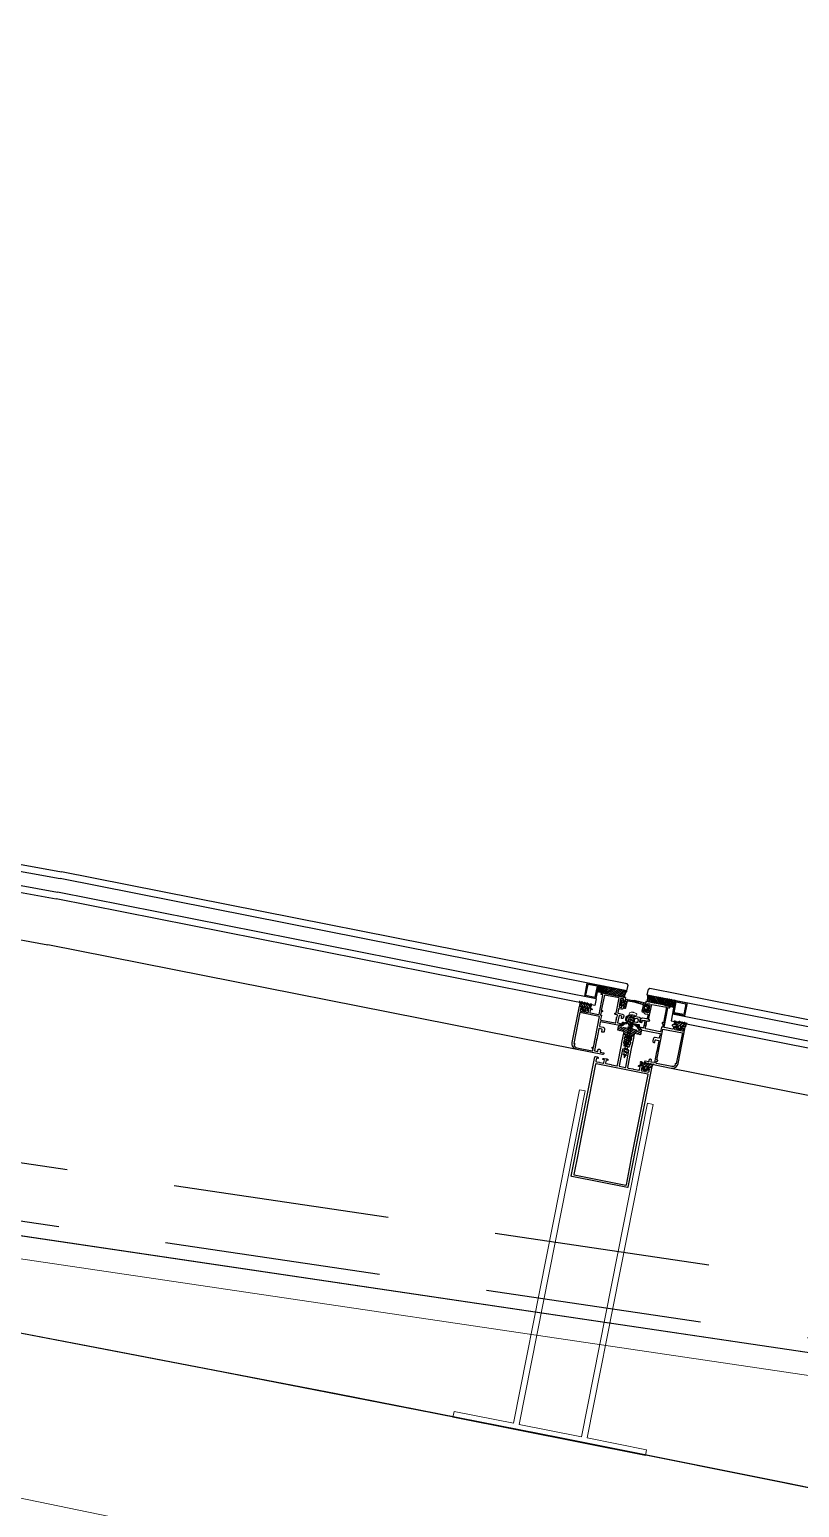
# Model space of a CAD drawing. Header units: millimetres. Extents: x 62878 to 70819, y -67946 to -61850.
# Drawn here: x 66997.8 to 67064.5, y -62012 to -61883.7 of the extents above; entities that cross this region are included whole.
import ezdxf

# ---------------------------------------------------------------- set-up
doc = ezdxf.new("R2010")
doc.units = ezdxf.units.MM
doc.linetypes.add('HIDDEN', pattern=[0.375, 0.25, -0.125])
doc.layers.add('alan hesabı1', color=7, linetype='Continuous', plot=False)
for name, color, linetype, lineweight in [('BA DÖŞ.-yeni', 11, 'Continuous', 30), ('Dog_dos_yeni', 63, 'Continuous', 5), ('DOGRAMA', 171, 'Continuous', 0), ('DUV.ALÇ.-yeni', 20, 'Continuous', 25), ('GOR-2', 152, 'Continuous', 20), ('TEFRİŞ-yeni', 53, 'Continuous', 9)]:
    doc.layers.add(name, color=color, linetype=linetype, lineweight=lineweight)
pattern_1 = [(213.7983, (67155.55258, -62002.48844), (0.088308, -0.13192142), [])]
pattern_2 = [(303.7983, (66939.80902, -61959.76339), (-0.13192142, -0.088308), [])]

# ---------------------------------------------------------------- blocks, each defined once
blk = doc.blocks.new('a2we')
at = {"lineweight": 5, "ltscale": 0.5}
for p, q in [((-198.1, -420.1), (-197.1, -419.7)), ((-194.9, -421.4), (-198.1, -420.1)), ((-193.9, -421), (-198.1, -420.1)), ((-198.1, -422.7), (-197.1, -422.3)), ((-194.9, -424), (-198.1, -422.7)), ((-193.9, -423.6), (-198.1, -422.7)), ((-197.6, -417.6), (-196.6, -417.2)), ((-194.2, -418.3), (-197.6, -417.6)), ((-195.2, -418.6), (-197.6, -417.6)), ((-196.9, -417.9), (-197.1, -418.3)), ((-197.1, -419.7), (-197.1, -418.4)), ((-197.1, -419.7), (-193.9, -421)), ((-197.1, -419.7), (-193.9, -421)), ((-197.1, -422.3), (-197.1, -420.5)), ((-197.1, -422.3), (-193.9, -423.6)), ((-197.1, -422.3), (-193.9, -423.6)), ((-197.1, -424.9), (-197.1, -423.1)), ((-196, -415.3), (-196.6, -417.2)), ((-196.6, -417.2), (-194.2, -418.3)), ((-196, -415.3), (-195.5, -417.7)), ((-194.2, -418.3), (-195.2, -418.6)), ((-195.2, -418.6), (-194.9, -419.3)), ((-194.9, -420.6), (-194.9, -419.4)), ((-193.9, -421), (-194.9, -421.4)), ((-194.9, -423.2), (-194.9, -421.4)), ((-198.1, -425.2), (-197.1, -424.9)), ((-194.9, -426.5), (-198.1, -425.2)), ((-193.9, -426.1), (-198.1, -425.2)), ((-198.1, -427.7), (-197.1, -427.3)), ((-194.9, -429), (-198.1, -427.7)), ((-193.9, -428.6), (-198.1, -427.7)), ((-198.1, -429.9), (-197.1, -429.6)), ((-194.9, -431.2), (-198.1, -429.9)), ((-193.9, -430.9), (-198.1, -429.9)), ((-198.1, -432.2), (-197.1, -431.8)), ((-194.9, -433.5), (-198.1, -432.2)), ((-193.9, -433.1), (-198.1, -432.2)), ((-198.1, -434.4), (-197.1, -434.1)), ((-194.9, -435.7), (-198.1, -434.4)), ((-193.9, -435.4), (-198.1, -434.4)), ((-197.1, -424.9), (-193.9, -426.1)), ((-197.1, -424.9), (-193.9, -426.1)), ((-197.1, -427.3), (-197.1, -425.6)), ((-197.1, -427.3), (-193.9, -428.6)), ((-197.1, -427.3), (-193.9, -428.6)), ((-197.1, -429.6), (-197.1, -428)), ((-197.1, -429.6), (-193.9, -430.9)), ((-197.1, -429.6), (-193.9, -430.9)), ((-197.1, -431.8), (-197.1, -430.3)), ((-197.1, -431.8), (-193.9, -433.1)), ((-197.1, -431.8), (-193.9, -433.1)), ((-197.1, -434.1), (-197.1, -432.5)), ((-197.1, -434.1), (-193.9, -435.4)), ((-197.1, -434.1), (-193.9, -435.4)), ((-197.1, -436.4), (-197.1, -434.8)), ((-193.9, -423.6), (-194.9, -424)), ((-194.9, -425.7), (-194.9, -424)), ((-193.9, -426.1), (-194.9, -426.5)), ((-194.9, -428.2), (-194.9, -426.5)), ((-193.9, -428.6), (-194.9, -429)), ((-194.9, -430.5), (-194.9, -429)), ((-193.9, -430.9), (-194.9, -431.2)), ((-194.9, -432.7), (-194.9, -431.2)), ((-193.9, -433.1), (-194.9, -433.5)), ((-194.9, -435), (-194.9, -433.5)), ((-193.9, -435.4), (-194.9, -435.7)), ((-194.9, -437.3), (-194.9, -435.7)), ((-198.1, -436.7), (-197.1, -436.4)), ((-194.9, -438), (-198.1, -436.7)), ((-193.9, -437.7), (-198.1, -436.7)), ((-198.1, -439), (-197.1, -438.7)), ((-194.9, -440.3), (-198.1, -439)), ((-193.9, -440), (-198.1, -439)), ((-198.1, -441.3), (-197.1, -441)), ((-194.9, -442.6), (-198.1, -441.3)), ((-193.9, -442.3), (-198.1, -441.3)), ((-198.1, -443.6), (-197.1, -443.3)), ((-194.9, -444.9), (-198.1, -443.6)), ((-193.9, -444.6), (-198.1, -443.6)), ((-198.1, -445.9), (-197.1, -445.6)), ((-193.9, -446.9), (-198.1, -445.9)), ((-194.9, -447.2), (-198.1, -445.9)), ((-197.1, -447.9), (-198.1, -448.2)), ((-194.9, -449.5), (-198.1, -448.2)), ((-198.1, -448.2), (-193.9, -449.2)), ((-197.1, -436.4), (-193.9, -437.7)), ((-197.1, -436.4), (-193.9, -437.7)), ((-197.1, -438.7), (-197.1, -437.1)), ((-197.1, -438.7), (-193.9, -440)), ((-197.1, -438.7), (-193.9, -440)), ((-197.1, -441), (-197.1, -439.4)), ((-197.1, -441), (-193.9, -442.3)), ((-197.1, -443.3), (-197.1, -441.7)), ((-197.1, -443.3), (-193.9, -444.6)), ((-197.1, -445.6), (-197.1, -444)), ((-197.1, -445.6), (-193.9, -446.9)), ((-197.1, -445.6), (-193.9, -446.9)), ((-197.1, -447.9), (-197.1, -446.3)), ((-193.9, -449.2), (-197.1, -447.9)), ((-197.1, -450.2), (-197.1, -448.6)), ((-193.9, -437.7), (-194.9, -438)), ((-194.9, -439.6), (-194.9, -438)), ((-193.9, -440), (-194.9, -440.3)), ((-194.9, -441.8), (-194.9, -440.3)), ((-193.9, -442.3), (-194.9, -442.6)), ((-194.9, -444.1), (-194.9, -442.6)), ((-193.9, -444.6), (-194.9, -444.9)), ((-194.9, -446.4), (-194.9, -444.9)), ((-193.9, -446.9), (-194.9, -447.2)), ((-194.9, -448.7), (-194.9, -447.2)), ((-192.8, -453.3), (-199.2, -453.3)), ((-199.2, -454.6), (-199.2, -453.3)), ((-198.1, -450.5), (-197.1, -450.2)), ((-194.9, -451.8), (-198.1, -450.5)), ((-193.9, -451.5), (-198.1, -450.5)), ((-197.1, -450.2), (-193.9, -451.5)), ((-197.1, -453.3), (-197.1, -450.9)), ((-193.9, -449.2), (-194.9, -449.5)), ((-194.9, -451), (-194.9, -449.5)), ((-193.9, -451.5), (-194.9, -451.8)), ((-194.9, -453.3), (-194.9, -451.8)), ((-192.8, -454.6), (-192.8, -453.3))]:
    blk.add_line(p, q, dxfattribs=at)
blk.add_lwpolyline([(-196.5, -455.7), (-196.1, -455.4), (-195.9, -455.4), (-195.6, -455.7)], dxfattribs=at)
for centre, radius, start, end in [((-196.9, -418.4), 0.2, 155.3251, 180), ((-195.1, -419.4), 0.2, 0, 19.1116), ((-195.7, -449.5), 6.19, 234.7573, 262.4905), ((-196.4, -449.5), 6.19, 277.5095, 305.2427)]:
    blk.add_arc(centre, radius, start, end, dxfattribs=at)

msp = doc.modelspace()

# ---------------------------------------------------------------- hatches: boundary and pattern name
at = {"layer": 'DOGRAMA', "lineweight": -2}
h = msp.add_hatch(dxfattribs=at)
h.set_pattern_fill('AR-HBONE', color=256, scale=0.03, angle=681.3887, style=0)
h.set_pattern_definition([(303.7983, (67035.98362, -62001.55012), (-0.03296762, -0.16647263), [0.36, -0.12]), (213.7983, (67036.05038, -62001.64984), (-0.03296762, -0.16647263), [0.36, -0.12])])
h.paths.add_polyline_path([(67047.24, -61967.26), (67046.99, -61967.22), (67047.11, -61966.63), (67047.87, -61966.78), (67047.75, -61967.37)])
h = msp.add_hatch(dxfattribs=at)
h.set_pattern_fill('ANSI31', color=256, scale=0.04, angle=681.3887, style=0)
h.set_pattern_definition([(213.79829, (67175.46585, -62006.432), (0.0706464, -0.10553713), [])])
h.paths.add_polyline_path([(67048.03, -61967.39, -0.414214), (67048.05, -61967.42), (67049.32, -61967.68, -0.153231), (67049.54, -61967.11), (67048.14, -61966.83)])
h.paths.add_polyline_path([(67047.75, -61967.37), (67047.99, -61967.41, -0.414214), (67048.03, -61967.39), (67048.14, -61966.83), (67047.87, -61966.78)])
h = msp.add_hatch(dxfattribs=at)
h.set_pattern_fill('ANSI31', color=256, scale=0.05, angle=681.3887, style=0)
h.set_pattern_definition(pattern_2)
edge = h.paths.add_edge_path(flags=16)
edge.add_arc((67045.94, -61968.37), 0.4, 247.2613, 270.3353)
edge.add_line((67045.95, -61968.77), (67046, -61968.53))
edge.add_line((67046, -61968.53), (67045.84, -61968.5))
edge.add_line((67045.84, -61968.5), (67045.79, -61968.74))
edge = h.paths.add_edge_path()
edge.add_arc((67045.94, -61968.37), 0.5, 221.9284, 295.6682)
edge.add_line((67046.16, -61968.82), (67046.18, -61968.73))
edge.add_line((67046.18, -61968.73), (67046.06, -61968.7))
edge.add_line((67046.06, -61968.7), (67046.07, -61968.64))
edge.add_arc((67046.17, -61968.66), 0.1, 78.7983, 168.7983, ccw=False)
edge.add_line((67046.19, -61968.57), (67046.41, -61968.61))
edge.add_line((67046.41, -61968.61), (67046.44, -61968.43))
edge.add_line((67046.44, -61968.43), (67046.4, -61968.42))
edge.add_arc((67046.39, -61968.49), 0.065, 78.7983, 147.2076)
edge.add_arc((67046.31, -61968.44), 0.0327, 133.368, 327.2076, ccw=False)
edge.add_arc((67046.4, -61968.58), 0.199, 74.4486, 124.7145, ccw=False)
edge.add_arc((67046.46, -61968.33), 0.05, 260.3129, 437.8261)
edge.add_arc((67046.41, -61968.6), 0.323, 77.8576, 117.184)
edge.add_arc((67046.25, -61968.3), 0.02, 228.7983, 297.184, ccw=False)
edge.add_line((67046.24, -61968.31), (67046.07, -61968.17))
edge.add_arc((67046.06, -61968.18), 0.015, 48.7983, 208.7983)
edge.add_line((67046.05, -61968.18), (67046.11, -61968.29))
edge.add_arc((67046.09, -61968.3), 0.02, -131.2017, 28.7983, ccw=False)
edge.add_line((67046.08, -61968.32), (67045.85, -61968.12))
edge.add_arc((67045.84, -61968.13), 0.015, 48.7983, 208.7983)
edge.add_line((67045.83, -61968.14), (67045.89, -61968.25))
edge.add_arc((67045.87, -61968.26), 0.02, -131.2017, 28.7983, ccw=False)
edge.add_line((67045.86, -61968.27), (67045.64, -61968.08))
edge.add_arc((67045.63, -61968.09), 0.015, 48.7983, 208.7983)
edge.add_line((67045.61, -61968.1), (67045.67, -61968.21))
edge.add_arc((67045.66, -61968.22), 0.02, -131.2017, 28.7983, ccw=False)
edge.add_line((67045.64, -61968.23), (67045.42, -61968.04))
edge.add_arc((67045.41, -61968.05), 0.015, 48.7983, 208.7983)
edge.add_line((67045.4, -61968.06), (67045.45, -61968.16))
edge.add_arc((67045.37, -61968.21), 0.1, -11.2017, 28.7983, ccw=False)
edge.add_line((67045.46, -61968.22), (67045.43, -61968.41))
edge.add_line((67045.43, -61968.41), (67045.64, -61968.46))
edge.add_arc((67045.62, -61968.56), 0.1, -11.2017, 78.7983, ccw=False)
edge.add_line((67045.72, -61968.57), (67045.71, -61968.63))
edge.add_line((67045.71, -61968.63), (67045.59, -61968.61))
edge.add_line((67045.59, -61968.61), (67045.57, -61968.71))
h = msp.add_hatch(dxfattribs=at)
h.set_pattern_fill('ANSI31', color=256, scale=0.05, angle=681.3887, style=0)
h.set_pattern_definition(pattern_2)
edge = h.paths.add_edge_path(flags=16)
edge.add_arc((67049.74, -61968.31), 0.668, 161.9226, 175.674, ccw=False)
edge.add_line((67049.1, -61968.1), (67049.38, -61968.15))
edge.add_line((67049.38, -61968.15), (67049.35, -61968.31))
edge.add_line((67049.35, -61968.31), (67049.07, -61968.25))
edge = h.paths.add_edge_path()
edge.add_line((67049.37, -61968.64), (67049.26, -61968.62))
edge.add_line((67049.26, -61968.62), (67049.31, -61968.38))
edge.add_line((67049.31, -61968.38), (67049.12, -61968.35))
edge.add_line((67049.12, -61968.35), (67049.1, -61968.46))
edge.add_line((67049.1, -61968.46), (67049, -61968.44))
edge.add_arc((67049.39, -61968.24), 0.442, 129.4906, 208.1059, ccw=False)
edge.add_line((67049.11, -61967.89), (67049.21, -61967.91))
edge.add_line((67049.21, -61967.91), (67049.18, -61968.03))
edge.add_line((67049.18, -61968.03), (67049.37, -61968.07))
edge.add_line((67049.37, -61968.07), (67049.42, -61967.83))
edge.add_line((67049.42, -61967.83), (67050.4, -61968.02))
edge.add_arc((67050.39, -61968.07), 0.05, -94.4919, 78.7983, ccw=False)
edge.add_line((67050.38, -61968.12), (67049.64, -61968.02))
edge.add_arc((67049.62, -61968.12), 0.1, 82.373, 168.7983)
edge.add_line((67049.53, -61968.1), (67049.43, -61968.6))
edge.add_arc((67049.38, -61968.59), 0.05, 258.7983, 348.7983, ccw=False)
h = msp.add_hatch(dxfattribs=at)
h.set_pattern_fill('ANSI31', color=256, scale=0.05, angle=681.3887, style=0)
h.set_pattern_definition(pattern_1)
edge = h.paths.add_edge_path(flags=16)
edge.add_arc((67050.66, -61968.49), 0.668, 341.9226, 355.674)
edge.add_line((67051.33, -61968.54), (67051.05, -61968.48))
edge.add_line((67051.05, -61968.48), (67051.02, -61968.64))
edge.add_line((67051.02, -61968.64), (67051.3, -61968.7))
edge = h.paths.add_edge_path()
edge.add_line((67050.88, -61968.94), (67050.99, -61968.96))
edge.add_line((67050.99, -61968.96), (67051.03, -61968.72))
edge.add_line((67051.03, -61968.72), (67051.22, -61968.76))
edge.add_line((67051.22, -61968.76), (67051.2, -61968.88))
edge.add_line((67051.2, -61968.88), (67051.29, -61968.9))
edge.add_arc((67051.01, -61968.56), 0.442, 309.4906, 388.1059)
edge.add_line((67051.4, -61968.35), (67051.31, -61968.33))
edge.add_line((67051.31, -61968.33), (67051.28, -61968.45))
edge.add_line((67051.28, -61968.45), (67051.1, -61968.41))
edge.add_line((67051.1, -61968.41), (67051.14, -61968.18))
edge.add_line((67051.14, -61968.18), (67050.16, -61967.97))
edge.add_arc((67050.15, -61968.02), 0.05, 78.7983, 252.0885)
edge.add_line((67050.14, -61968.07), (67050.87, -61968.27))
edge.add_arc((67050.84, -61968.36), 0.1, -11.2017, 75.2236, ccw=False)
edge.add_line((67050.94, -61968.38), (67050.84, -61968.88))
edge.add_arc((67050.89, -61968.89), 0.05, 168.7983, 258.7983)
h = msp.add_hatch(dxfattribs=at)
h.set_pattern_fill('ANSI31', color=256, scale=0.04, angle=681.3887, style=0)
h.set_pattern_definition([(303.79829, (66919.89575, -61955.81984), (-0.10553713, -0.0706464), [])])
h.paths.add_polyline_path([(67052.6, -61968.3, 0.414214), (67052.56, -61968.32), (67051.29, -61968.07, 0.153231), (67051.3, -61967.46), (67052.71, -61967.74)])
h.paths.add_polyline_path([(67052.86, -61968.38), (67052.62, -61968.33, 0.414214), (67052.6, -61968.3), (67052.71, -61967.74), (67052.98, -61967.79)])
h = msp.add_hatch(dxfattribs=at)
h.set_pattern_fill('AR-HBONE', color=256, scale=0.03, angle=681.3887, style=0)
h.set_pattern_definition([(213.7983, (67050.71093, -62004.46666), (-0.03296762, -0.16647263), [0.36, -0.12]), (303.7983, (67050.61121, -62004.53341), (-0.03296762, -0.16647263), [0.36, -0.12])])
h.paths.add_polyline_path([(67053.38, -61968.48), (67053.62, -61968.53), (67053.74, -61967.94), (67052.98, -61967.79), (67052.86, -61968.38)])
h = msp.add_hatch(dxfattribs=at)
h.set_pattern_fill('ANSI31', color=256, scale=0.05, angle=681.3887, style=0)
h.set_pattern_definition(pattern_1)
edge = h.paths.add_edge_path(flags=16)
edge.add_arc((67049.6, -61971.6), 0.05, 258.7983, 348.7983, ccw=False)
edge.add_line((67049.59, -61971.64), (67049.53, -61971.63))
edge.add_arc((67049.54, -61971.58), 0.05, 168.7983, 258.7983, ccw=False)
edge.add_line((67049.49, -61971.57), (67049.53, -61971.35))
edge.add_line((67049.53, -61971.35), (67049.69, -61971.38))
edge.add_line((67049.69, -61971.38), (67049.65, -61971.61))
h.paths.add_polyline_path([(67049.72, -61971.24), (67049.56, -61971.21), (67049.62, -61970.94), (67049.77, -61970.97)], flags=16)
edge = h.paths.add_edge_path()
edge.add_arc((67049.48, -61971.56), 0.2, 168.7983, 239.3645, ccw=False)
edge.add_line((67049.29, -61971.52), (67049.3, -61971.46))
edge.add_line((67049.3, -61971.46), (67049.36, -61971.48))
edge.add_line((67049.36, -61971.48), (67049.38, -61971.35))
edge.add_line((67049.38, -61971.35), (67049.36, -61971.31))
edge.add_arc((67049.44, -61971.26), 0.1, 168.7983, 213.7983, ccw=False)
edge.add_line((67049.34, -61971.24), (67049.37, -61971.11))
edge.add_line((67049.37, -61971.11), (67049.43, -61971.12))
edge.add_line((67049.43, -61971.12), (67049.45, -61971))
edge.add_line((67049.45, -61971), (67049.36, -61970.87))
edge.add_line((67049.36, -61970.87), (67049.26, -61970.85))
edge.add_line((67049.26, -61970.85), (67049.31, -61970.6))
edge.add_line((67049.31, -61970.6), (67049.25, -61970.64))
edge.add_line((67049.25, -61970.64), (67048.76, -61970.54))
edge.add_line((67048.76, -61970.54), (67048.82, -61970.22))
edge.add_arc((67049.12, -61970.28), 0.3, 108.7983, 168.7983, ccw=False)
edge.add_line((67049.02, -61970), (67049.48, -61969.84))
edge.add_arc((67049.49, -61969.87), 0.03, 18.7983, 108.7983, ccw=False)
edge.add_line((67049.52, -61969.86), (67049.54, -61969.91))
edge.add_arc((67049.51, -61969.92), 0.03, -71.2017, 18.7983, ccw=False)
edge.add_line((67049.52, -61969.95), (67049.16, -61970.08))
edge.add_arc((67049.22, -61970.27), 0.2, 108.7983, 170.7179)
edge.add_arc((67049.12, -61970.26), 0.1, 166.0834, 318.7983)
edge.add_arc((67049.27, -61970.39), 0.1, 78.7983, 138.7983, ccw=False)
edge.add_line((67049.29, -61970.29), (67049.61, -61970.35))
edge.add_arc((67049.62, -61970.31), 0.05, 258.7983, 348.7983)
edge.add_line((67049.67, -61970.31), (67049.68, -61970.27))
edge.add_arc((67049.73, -61970.28), 0.05, 78.7983, 168.7983, ccw=False)
edge.add_line((67049.74, -61970.23), (67049.93, -61970.27))
edge.add_arc((67049.92, -61970.31), 0.05, -11.2017, 78.7983, ccw=False)
edge.add_line((67049.97, -61970.32), (67049.96, -61970.37))
edge.add_arc((67050.01, -61970.38), 0.05, 168.7983, 258.7983)
edge.add_line((67050, -61970.43), (67050.32, -61970.5))
edge.add_arc((67050.3, -61970.59), 0.1, 18.7983, 78.7983, ccw=False)
edge.add_arc((67050.49, -61970.53), 0.1, 198.7983, 351.5131)
edge.add_arc((67050.4, -61970.5), 0.2, 346.8787, 408.7983)
edge.add_line((67050.53, -61970.35), (67050.24, -61970.09))
edge.add_arc((67050.26, -61970.07), 0.03, 138.7983, 228.7983, ccw=False)
edge.add_line((67050.23, -61970.05), (67050.27, -61970.01))
edge.add_arc((67050.3, -61970.02), 0.03, 48.7983, 138.7983, ccw=False)
edge.add_line((67050.32, -61970), (67050.69, -61970.33))
edge.add_arc((67050.49, -61970.55), 0.3, -11.2017, 48.7983, ccw=False)
edge.add_line((67050.78, -61970.61), (67050.72, -61970.93))
edge.add_line((67050.72, -61970.93), (67050.23, -61970.83))
edge.add_line((67050.23, -61970.83), (67050.19, -61970.77))
edge.add_line((67050.19, -61970.77), (67050.14, -61971.02))
edge.add_line((67050.14, -61971.02), (67050.03, -61971))
edge.add_line((67050.03, -61971), (67049.9, -61971.09))
edge.add_line((67049.9, -61971.09), (67049.88, -61971.21))
edge.add_line((67049.88, -61971.21), (67049.94, -61971.22))
edge.add_line((67049.94, -61971.22), (67049.91, -61971.35))
edge.add_arc((67049.81, -61971.33), 0.1, 303.7983, 348.7983, ccw=False)
edge.add_line((67049.87, -61971.42), (67049.83, -61971.44))
edge.add_line((67049.83, -61971.44), (67049.81, -61971.57))
edge.add_line((67049.81, -61971.57), (67049.87, -61971.58))
edge.add_line((67049.87, -61971.58), (67049.86, -61971.63))
edge.add_arc((67049.66, -61971.59), 0.2, 278.2321, 348.7983, ccw=False)
edge.add_arc((67049.62, -61971.33), 0.47, 239.3645, 278.2321, ccw=False)
h = msp.add_hatch(dxfattribs=at)
h.set_pattern_fill('ANSI31', color=256, scale=0.05, angle=681.3887, style=0)
h.set_pattern_definition(pattern_1)
edge = h.paths.add_edge_path(flags=16)
edge.add_arc((67054.15, -61970), 0.4, 247.2613, 270.3353, ccw=False)
edge.add_line((67053.99, -61970.37), (67054.04, -61970.12))
edge.add_line((67054.04, -61970.12), (67054.2, -61970.15))
edge.add_line((67054.2, -61970.15), (67054.15, -61970.4))
edge = h.paths.add_edge_path()
edge.add_arc((67054.15, -61970), 0.5, 221.9284, 295.6682, ccw=False)
edge.add_line((67053.77, -61970.33), (67053.79, -61970.23))
edge.add_line((67053.79, -61970.23), (67053.91, -61970.26))
edge.add_line((67053.91, -61970.26), (67053.92, -61970.2))
edge.add_arc((67053.82, -61970.18), 0.1, 348.7983, 438.7983)
edge.add_line((67053.84, -61970.08), (67053.63, -61970.04))
edge.add_line((67053.63, -61970.04), (67053.66, -61969.86))
edge.add_line((67053.66, -61969.86), (67053.7, -61969.87))
edge.add_arc((67053.69, -61969.93), 0.065, 10.389, 78.7983, ccw=False)
edge.add_arc((67053.79, -61969.92), 0.0327, 190.389, 384.2286)
edge.add_arc((67053.65, -61970.01), 0.199, 32.8821, 83.148)
edge.add_arc((67053.68, -61969.76), 0.05, 79.7705, 257.2837, ccw=False)
edge.add_arc((67053.63, -61970.03), 0.323, 40.4126, 79.7389, ccw=False)
edge.add_arc((67053.9, -61969.81), 0.02, 220.4126, 288.7983)
edge.add_line((67053.9, -61969.83), (67054.11, -61969.76))
edge.add_arc((67054.11, -61969.77), 0.015, -51.2017, 108.7983, ccw=False)
edge.add_line((67054.12, -61969.78), (67054.03, -61969.86))
edge.add_arc((67054.04, -61969.88), 0.02, 128.7983, 288.7983)
edge.add_line((67054.05, -61969.9), (67054.33, -61969.8))
edge.add_arc((67054.33, -61969.82), 0.015, -51.2017, 108.7983, ccw=False)
edge.add_line((67054.34, -61969.83), (67054.24, -61969.9))
edge.add_arc((67054.26, -61969.92), 0.02, 128.7983, 288.7983)
edge.add_line((67054.26, -61969.94), (67054.54, -61969.84))
edge.add_arc((67054.55, -61969.86), 0.015, -51.2017, 108.7983, ccw=False)
edge.add_line((67054.56, -61969.87), (67054.46, -61969.95))
edge.add_arc((67054.47, -61969.96), 0.02, 128.7983, 288.7983)
edge.add_line((67054.48, -61969.98), (67054.76, -61969.89))
edge.add_arc((67054.76, -61969.9), 0.015, -51.2017, 108.7983, ccw=False)
edge.add_line((67054.77, -61969.91), (67054.68, -61969.98))
edge.add_arc((67054.74, -61970.06), 0.1, 128.7983, 168.7983)
edge.add_line((67054.65, -61970.04), (67054.61, -61970.23))
edge.add_line((67054.61, -61970.23), (67054.39, -61970.19))
edge.add_arc((67054.37, -61970.29), 0.1, 78.7983, 168.7983)
edge.add_line((67054.28, -61970.27), (67054.26, -61970.33))
edge.add_line((67054.26, -61970.33), (67054.38, -61970.35))
edge.add_line((67054.38, -61970.35), (67054.36, -61970.45))
h = msp.add_hatch(dxfattribs=at)
h.set_pattern_fill('ANSI31', color=256, scale=0.05, angle=681.3887, style=0)
h.set_pattern_definition(pattern_1)
edge = h.paths.add_edge_path()
edge.add_arc((67051.81, -61973.64), 0.1, 128.7983, 168.7983)
edge.add_line((67051.72, -61973.62), (67051.68, -61973.79))
edge.add_line((67051.68, -61973.79), (67051.47, -61973.74))
edge.add_arc((67051.45, -61973.84), 0.1, 78.7983, 168.7983)
edge.add_line((67051.35, -61973.82), (67051.34, -61973.88))
edge.add_line((67051.34, -61973.88), (67051.46, -61973.9))
edge.add_line((67051.46, -61973.9), (67051.44, -61974))
edge.add_arc((67051.22, -61973.55), 0.5, 221.9284, 295.6682, ccw=False)
edge.add_line((67050.85, -61973.89), (67050.87, -61973.79))
edge.add_line((67050.87, -61973.79), (67050.98, -61973.81))
edge.add_line((67050.98, -61973.81), (67051, -61973.75))
edge.add_arc((67050.9, -61973.73), 0.1, 348.7983, 438.7983)
edge.add_line((67050.92, -61973.63), (67050.7, -61973.59))
edge.add_line((67050.7, -61973.59), (67050.73, -61973.44))
edge.add_line((67050.73, -61973.44), (67050.77, -61973.44))
edge.add_arc((67050.76, -61973.51), 0.065, 10.389, 78.7983, ccw=False)
edge.add_arc((67050.86, -61973.49), 0.0327, 190.389, 384.2286)
edge.add_arc((67050.66, -61973.57), 0.242, 23.6008, 69.1076)
edge.add_arc((67050.76, -61973.3), 0.05, 79.7705, 257.2837, ccw=False)
edge.add_arc((67050.64, -61973.6), 0.372, 32.2983, 68.9498, ccw=False)
edge.add_arc((67050.97, -61973.38), 0.02, 220.4126, 288.7983)
edge.add_line((67050.97, -61973.4), (67051.18, -61973.33))
edge.add_arc((67051.18, -61973.35), 0.015, -51.2017, 108.7983, ccw=False)
edge.add_line((67051.19, -61973.36), (67051.1, -61973.43))
edge.add_arc((67051.11, -61973.45), 0.02, 128.7983, 288.7983)
edge.add_line((67051.12, -61973.47), (67051.4, -61973.37))
edge.add_arc((67051.4, -61973.39), 0.015, -51.2017, 108.7983, ccw=False)
edge.add_line((67051.41, -61973.4), (67051.31, -61973.48))
edge.add_arc((67051.33, -61973.49), 0.02, 128.7983, 288.7983)
edge.add_line((67051.33, -61973.51), (67051.61, -61973.42))
edge.add_arc((67051.62, -61973.43), 0.015, -51.2017, 108.7983, ccw=False)
edge.add_line((67051.63, -61973.44), (67051.53, -61973.52))
edge.add_arc((67051.54, -61973.54), 0.02, 128.7983, 288.7983)
edge.add_line((67051.55, -61973.55), (67051.83, -61973.46))
edge.add_arc((67051.83, -61973.47), 0.015, -51.2017, 108.7983, ccw=False)
edge.add_line((67051.84, -61973.49), (67051.75, -61973.56))
edge = h.paths.add_edge_path(flags=16)
edge.add_line((67051.07, -61973.9), (67051.11, -61973.7))
edge.add_arc((67051.14, -61973.71), 0.03, 78.7983, 168.7983, ccw=False)
edge.add_line((67051.14, -61973.68), (67051.24, -61973.7))
edge.add_arc((67051.24, -61973.73), 0.03, -11.2017, 78.7983, ccw=False)
edge.add_line((67051.27, -61973.73), (67051.23, -61973.93))
edge.add_arc((67051.2, -61973.92), 0.03, 266.5647, 348.7983, ccw=False)
edge.add_arc((67051.22, -61973.55), 0.4, 251.0319, 266.5647, ccw=False)
edge.add_arc((67051.1, -61973.9), 0.03, 168.7983, 251.0319, ccw=False)

# ---------------------------------------------------------------- linework, layer by layer
msp.add_lwpolyline([(68896.02, -63031.44), (69030.26, -63071.18), (69185.28, -62547.65), (68893, -62461.11, 1.044368), (68063.2, -62298.73, 0.204375), (63106.96, -62494.78, 0.353953), (62932.94, -62997.83), (63753.18, -65779.6), (64154.95, -67142.15), (65336.72, -66792.62), (65336.7, -66829.11), (65270.54, -66829.07, 0.626789), (65270.2, -67369.07), (65531.84, -67369.23, 0.926242), (66130.09, -67369.61), (66391.73, -67369.77, 0.626743), (66392.07, -66829.77), (66326.15, -66829.73), (66326.17, -66793.24), (67506.16, -67144.13), (68467.02, -63899.09), (68625.2, -63946.04), (68896.02, -63031.42)], format="xyb")
at = {"layer": 'alan hesabı1'}
msp.add_lwpolyline([(66851.63, -61966.77), (67136.27, -62009.03), (67118.51, -62128.61), (67161.25, -62137.43), (67098.03, -62443.7), (67058.57, -62435.56), (67034.32, -62553.08), (67073.77, -62561.23), (66999.57, -62921.05), (66649.14, -62873.44), (66647.46, -62885.83), (66434.42, -62856.89), (66275.87, -62835.35), (66227.13, -62828.73), (65842.15, -62828.49), (65842.74, -61883.7), (66229.67, -61883.93), (66229.59, -62014.51), (66333.84, -62022.5), (66351.93, -61892.57), (66836.77, -61964.56)], close=True, dxfattribs=at)
at = {"layer": 'alan hesabı1', "linetype": 'ByBlock'}
msp.add_lwpolyline([(66745.05, -62483.16), (66851.63, -61966.77), (67136.27, -62009.03), (67118.51, -62128.61), (67161.25, -62137.43), (67098.03, -62443.7), (67058.57, -62435.56), (67036.34, -62543.29)], close=True, dxfattribs=at)
at = {"layer": 'BA DÖŞ.-yeni', "linetype": 'HIDDEN', "ltscale": 150}
msp.add_arc((65815.04, -68607.15), 6697.94, 70.74616, 109.296847, dxfattribs=at)
at = {"layer": 'Dog_dos_yeni'}
msp.add_lwpolyline([(67051.14, -62007.43), (67034.46, -62004.12), (67034.56, -62003.63), (67039.71, -62004.65), (67045.44, -61975.72), (67045.93, -61975.81), (67040.2, -62004.75), (67045.59, -62005.82), (67051.32, -61976.88), (67051.82, -61976.98), (67046.08, -62005.92), (67051.23, -62006.94), (67051.14, -62007.43)], close=True, dxfattribs=at)
msp.add_lwpolyline([(67051.14, -62007.43), (67034.46, -62004.12), (67034.56, -62003.63), (67039.71, -62004.65), (67045.44, -61975.72), (67045.93, -61975.81), (67040.2, -62004.75), (67045.59, -62005.82), (67051.32, -61976.88), (67051.82, -61976.98), (67046.08, -62005.92), (67051.23, -62006.94), (67051.14, -62007.43)], close=True, dxfattribs=at)
at = {"layer": 'DOGRAMA', "lineweight": -2}
for p, q in [((66951.34, -61947.87), (67000.52, -61956.79)), ((66951.13, -61948.44), (67000.41, -61957.38)), ((66953.25, -61950.65), (67000.07, -61959.15)), ((66953.36, -61950.06), (67000.18, -61958.56)), ((66953.32, -61954.77), (66999.32, -61963.12)), ((67049.56, -61966.5), (67000.52, -61956.79)), ((67049.54, -61967.11), (67000.41, -61957.38)), ((67046.76, -61968.39), (67000.07, -61959.15)), ((67046.87, -61967.8), (67000.18, -61958.56)), ((67045.19, -61972.2), (66999.32, -61963.12)), ((67047.11, -61966.63), (67046.99, -61967.22)), ((67047.75, -61967.37), (67046.99, -61967.22)), ((67047.75, -61967.37), (67047.87, -61966.78)), ((67047.75, -61967.37), (67047.87, -61966.78)), ((67049.54, -61967.11), (67049.64, -61966.62)), ((67049.64, -61966.62), (67049.56, -61966.5)), ((67051.3, -61967.46), (67051.4, -61966.97)), ((67051.4, -61966.97), (67051.52, -61966.89)), ((67051.52, -61966.89), (67098.96, -61976.28)), ((67046.87, -61967.8), (67046.76, -61968.39)), ((67051.3, -61967.46), (67098.84, -61976.87)), ((67052.86, -61968.38), (67052.98, -61967.79)), ((67052.86, -61968.38), (67052.98, -61967.79)), ((67052.86, -61968.38), (67053.62, -61968.53)), ((67053.74, -61967.94), (67053.62, -61968.53)), ((67053.5, -61969.12), (67053.39, -61969.71)), ((67053.39, -61969.71), (67098.48, -61978.63)), ((67053.5, -61969.12), (67098.6, -61978.05)), ((67053.39, -61973.82), (67097.66, -61982.59))]:
    msp.add_line(p, q, dxfattribs=at)
msp.add_lwpolyline([(68355.73, -61957.86, 0.273736), (68066.91, -62277.72, 0.209295), (68023.71, -62283.85, 0.198368), (63201.05, -62451.11)], format="xyb", dxfattribs=at)
at = {"layer": 'DOGRAMA', "lineweight": -2, "ltscale": 0.5}
for points in [[(67045.67, -61968.6), (67045.54, -61968.58), (67045.49, -61968.82, 0.414214), (67045.53, -61968.88), (67046.14, -61969, 0.414214), (67046.2, -61968.96), (67046.24, -61968.72), (67046.11, -61968.69, -0.668097), (67046.1, -61968.64), (67046.17, -61968.6, -0.198962), (67046.21, -61968.59), (67046.45, -61968.64, -0.372839), (67046.53, -61968.74, -0.45685), (67046.5, -61968.77), (67046.38, -61968.75), (67046.33, -61968.98, 0.414214), (67046.37, -61969.04), (67047.08, -61969.18, 0.414214), (67047.12, -61969.16), (67047.45, -61967.49, 0.414214), (67047.42, -61967.45), (67047.33, -61967.44, -0.414214), (67047.31, -61967.4), (67047.33, -61967.31, -0.414214), (67047.36, -61967.29), (67049.39, -61967.69, -0.414214), (67049.42, -61967.73), (67049.37, -61967.95, -0.198962), (67049.35, -61967.98), (67049.26, -61968.02, -0.668048), (67049.21, -61967.99), (67049.25, -61967.82), (67049.05, -61967.78, 0.414214), (67048.99, -61967.82), (67048.86, -61968.47, 0.414214), (67048.9, -61968.53), (67049.1, -61968.57), (67049.13, -61968.4, -0.668048), (67049.19, -61968.39), (67049.26, -61968.45, -0.19911), (67049.27, -61968.49), (67049.24, -61968.6, -0.414214), (67049.08, -61968.71), (67048.87, -61968.67, 0.414214), (67048.81, -61968.71), (67048.75, -61969.01, 0.414214), (67048.79, -61969.07), (67049.14, -61969.14, -0.414214), (67049.26, -61969.32), (67049.22, -61969.48, -0.414214), (67049.16, -61969.52), (67049.08, -61969.51, -0.414214), (67049.07, -61969.48), (67049.1, -61969.31), (67048.86, -61969.26), (67048.73, -61969.91), (67049.12, -61969.99), (67049.14, -61969.89, -0.414214), (67049.2, -61969.85), (67049.25, -61969.86, -0.414214), (67049.29, -61969.92), (67049.27, -61970, -0.414214), (67049.04, -61970.16), (67047.25, -61969.81, 0.414214), (67047.22, -61969.83), (67047.15, -61970.19, 0.414214), (67047.17, -61970.22), (67047.48, -61970.28, -0.414214), (67047.6, -61970.46), (67047.57, -61970.64, -0.414214), (67047.45, -61970.72), (67047.43, -61970.71), (67047.38, -61970.7, -0.414214), (67047.36, -61970.67), (67047.39, -61970.48, 0.414214), (67047.37, -61970.45), (67047.13, -61970.4, 0.414214), (67047.1, -61970.42), (67046.92, -61971.33), (67046.88, -61971.35), (67046.91, -61971.39), (67046.73, -61972.3, 0.414214), (67046.75, -61972.33), (67046.99, -61972.38, 0.414214), (67047.02, -61972.35), (67047.05, -61972.2, -0.414214), (67047.09, -61972.17), (67047.14, -61972.18), (67047.16, -61972.19, -0.414214), (67047.24, -61972.31), (67047.21, -61972.45), (67047.52, -61972.51, -0.414214), (67047.55, -61972.54), (67047.54, -61972.56, -0.414214), (67047.42, -61972.64), (67045.19, -61972.2, -0.414214), (67044.79, -61971.61), (67045.42, -61968.46, -0.414214), (67045.45, -61968.44), (67045.62, -61968.47, -0.19911), (67045.65, -61968.49), (67045.7, -61968.56, -0.668097)], [(67054.32, -61970.32), (67054.44, -61970.34), (67054.4, -61970.59, -0.414214), (67054.34, -61970.63), (67053.73, -61970.51, -0.414214), (67053.69, -61970.45), (67053.74, -61970.2), (67053.87, -61970.23, 0.668097), (67053.9, -61970.19), (67053.85, -61970.12, 0.198962), (67053.82, -61970.1), (67053.57, -61970.05, 0.372839), (67053.46, -61970.11, 0.45685), (67053.48, -61970.15), (67053.6, -61970.18), (67053.55, -61970.41, -0.414214), (67053.5, -61970.45), (67052.79, -61970.31, -0.414214), (67052.77, -61970.28), (67053.1, -61968.61, -0.414214), (67053.13, -61968.58), (67053.22, -61968.6, 0.414214), (67053.25, -61968.58), (67053.27, -61968.49, 0.414214), (67053.25, -61968.45), (67051.22, -61968.05, 0.414214), (67051.18, -61968.08), (67051.14, -61968.3, 0.198962), (67051.15, -61968.34), (67051.22, -61968.41, 0.668048), (67051.27, -61968.4), (67051.31, -61968.22), (67051.5, -61968.26, -0.414214), (67051.54, -61968.32), (67051.41, -61968.98, -0.414214), (67051.35, -61969.02), (67051.16, -61968.98), (67051.19, -61968.8, 0.668048), (67051.15, -61968.77), (67051.05, -61968.81, 0.19911), (67051.03, -61968.84), (67051.01, -61968.95, 0.414214), (67051.12, -61969.11), (67051.33, -61969.15, -0.414214), (67051.37, -61969.21), (67051.3, -61969.52, -0.414214), (67051.25, -61969.56), (67050.9, -61969.49, 0.414214), (67050.73, -61969.61), (67050.69, -61969.77, 0.414214), (67050.73, -61969.83), (67050.81, -61969.85, 0.414214), (67050.83, -61969.83), (67050.87, -61969.66), (67051.12, -61969.7), (67050.98, -61970.36), (67050.59, -61970.28), (67050.61, -61970.19, 0.414214), (67050.57, -61970.13), (67050.52, -61970.12, 0.414214), (67050.46, -61970.16), (67050.45, -61970.23, 0.414214), (67050.61, -61970.47), (67052.39, -61970.82, -0.414214), (67052.42, -61970.86), (67052.34, -61971.22, -0.414214), (67052.31, -61971.24), (67052, -61971.18, 0.414214), (67051.82, -61971.3), (67051.78, -61971.47, 0.414214), (67051.86, -61971.59), (67051.88, -61971.59), (67051.93, -61971.6, 0.414214), (67051.97, -61971.58), (67052, -61971.39, -0.414214), (67052.04, -61971.37), (67052.27, -61971.42, -0.414214), (67052.3, -61971.45), (67052.12, -61972.36), (67052.14, -61972.39), (67052.11, -61972.42), (67051.93, -61973.33, -0.414214), (67051.89, -61973.35), (67051.66, -61973.3, -0.414214), (67051.63, -61973.27), (67051.66, -61973.11, 0.414214), (67051.64, -61973.08), (67051.59, -61973.07), (67051.57, -61973.06, 0.414214), (67051.45, -61973.14), (67051.43, -61973.28), (67051.11, -61973.22, 0.414214), (67051.08, -61973.24), (67051.07, -61973.26, 0.414214), (67051.15, -61973.38), (67053.39, -61973.82, 0.414214), (67053.98, -61973.43), (67054.6, -61970.28, 0.414214), (67054.58, -61970.25), (67054.41, -61970.21, 0.19911), (67054.37, -61970.22), (67054.3, -61970.27, 0.668097)], [(67049.86, -61970.04), (67049.89, -61970.04, 0.267949), (67049.92, -61970.03), (67050.09, -61969.84, -0.12216), (67050.13, -61969.81, 0.257961), (67050.19, -61969.74), (67050.23, -61969.54, 0.414214), (67050.19, -61969.48), (67049.55, -61969.36, 0.414214), (67049.44, -61969.43), (67049.41, -61969.58, 0.414214), (67049.49, -61969.7), (67049.69, -61969.74, -0.267949), (67049.77, -61969.81), (67049.84, -61970.02, 0.267949)], [(67050.66, -61969.83), (67050.81, -61969.86, 0.414214), (67050.85, -61969.84), (67050.88, -61969.7, -0.414214), (67050.91, -61969.68), (67051.05, -61969.7, -0.414214), (67051.09, -61969.76), (67050.98, -61970.29, -0.414214), (67050.93, -61970.33), (67050.66, -61970.27, -0.414214), (67050.62, -61970.21), (67050.64, -61970.13, 0.414214), (67050.6, -61970.07), (67050.22, -61970, 0.267949), (67050.12, -61970.03), (67049.97, -61970.2, -0.267949), (67049.95, -61970.21), (67049.75, -61970.17, -0.267949), (67049.73, -61970.15), (67049.64, -61969.89, 0.133822), (67049.61, -61969.85, -0.270236), (67049.54, -61969.66), (67049.61, -61969.32, -0.414214), (67049.73, -61969.24), (67049.99, -61969.29), (67050.02, -61969.32), (67050.05, -61969.3), (67050.61, -61969.41, -0.414214), (67050.69, -61969.53), (67050.64, -61969.79, 0.414214)], [(67049.89, -61970.04), (67049.86, -61970.04, -0.267949), (67049.84, -61970.02), (67049.76, -61969.77, 0.12216), (67049.73, -61969.73, -0.257961), (67049.7, -61969.64), (67049.74, -61969.44, -0.414214), (67049.8, -61969.4), (67050.44, -61969.53, -0.414214), (67050.51, -61969.65), (67050.49, -61969.79, -0.414214), (67050.37, -61969.87), (67050.16, -61969.83, 0.267949), (67050.07, -61969.86), (67049.92, -61970.03, -0.267949)], [(67050.53, -61973.67, -0.414214), (67050.65, -61973.59), (67050.9, -61973.64, -0.414214), (67050.98, -61973.75), (67050.97, -61973.77), (67050.82, -61973.74), (67050.78, -61973.99, 0.414214), (67050.82, -61974.05), (67051.08, -61974.1), (67051.1, -61974.14), (67051.14, -61974.11), (67051.4, -61974.17, 0.414214), (67051.46, -61974.13), (67051.51, -61973.88), (67051.36, -61973.85), (67051.37, -61973.83, -0.414214), (67051.49, -61973.75), (67051.65, -61973.79, -0.414214), (67051.68, -61973.82), (67049.63, -61984.16, -0.414214), (67049.59, -61984.18), (67044.75, -61983.22, -0.414214), (67044.72, -61983.19), (67046.77, -61972.85, -0.414214), (67046.81, -61972.83), (67046.97, -61972.86, -0.414214), (67047.05, -61972.98), (67047.05, -61973), (67046.9, -61972.97), (67046.85, -61973.21, 0.414214), (67046.89, -61973.27), (67047.16, -61973.32), (67047.18, -61973.36), (67047.22, -61973.34), (67047.48, -61973.39, 0.414214), (67047.54, -61973.35), (67047.59, -61973.1), (67047.44, -61973.07), (67047.44, -61973.05, -0.414214), (67047.56, -61972.98), (67047.81, -61973.02, -0.414214), (67047.89, -61973.14), (67047.88, -61973.16), (67047.73, -61973.13), (67047.69, -61973.38, 0.414214), (67047.73, -61973.44), (67048.16, -61973.52), (67048.19, -61973.56), (67048.22, -61973.54), (67048.66, -61973.62, 0.414214), (67048.72, -61973.58), (67049.07, -61971.82), (67049.1, -61971.79), (67049.08, -61971.76), (67049.24, -61970.91, -0.414214), (67049.3, -61970.87), (67049.33, -61970.88, -0.198912), (67049.36, -61970.9), (67049.42, -61970.98, -0.198912), (67049.43, -61971.02), (67049.41, -61971.1), (67049.38, -61971.09, 0.414214), (67049.35, -61971.12), (67049.31, -61971.28), (67049.35, -61971.34, -0.198912), (67049.36, -61971.38), (67049.34, -61971.45), (67049.31, -61971.45, 0.414214), (67049.28, -61971.47), (67049.24, -61971.64), (67049.28, -61971.69, -0.198912), (67049.29, -61971.73), (67049.26, -61971.86, 0.414214), (67049.29, -61971.89), (67049.72, -61971.98, 0.414214), (67049.75, -61971.95), (67049.78, -61971.83, -0.198912), (67049.8, -61971.79), (67049.85, -61971.76), (67049.89, -61971.59, 0.414214), (67049.86, -61971.56), (67049.83, -61971.55), (67049.85, -61971.47, -0.198912), (67049.87, -61971.44), (67049.92, -61971.4), (67049.96, -61971.24, 0.414214), (67049.93, -61971.2), (67049.9, -61971.2), (67049.92, -61971.12, -0.198912), (67049.94, -61971.09), (67050.02, -61971.03, -0.198912), (67050.06, -61971.02), (67050.09, -61971.03, -0.414214), (67050.13, -61971.09), (67049.96, -61971.93), (67049.92, -61971.96), (67049.95, -61971.99), (67049.6, -61973.76, 0.414214), (67049.64, -61973.82), (67050.07, -61973.9), (67050.1, -61973.94), (67050.13, -61973.91), (67050.57, -61974, 0.414214), (67050.63, -61973.96), (67050.68, -61973.72), (67050.53, -61973.69)], [(67045.37, -61980.87), (67045.3, -61981.21), (67044.94, -61983.05, 0.414214), (67044.96, -61983.08), (67049.45, -61983.97, 0.414214), (67049.49, -61983.95), (67049.85, -61982.11), (67049.92, -61981.77), (67051.38, -61974.38, 0.414214), (67051.36, -61974.34), (67046.87, -61973.45, 0.414214), (67046.83, -61973.47)]]:
    msp.add_lwpolyline(points, format="xyb", close=True, dxfattribs=at)
at = {"layer": 'DOGRAMA', "lineweight": -2}
for points in [[(67047.1, -61966.65), (67046.07, -61966.44), (67045.85, -61967.58), (67046.88, -61967.78)], [(67046.99, -61966.72), (67046.15, -61966.56), (67045.96, -61967.5), (67046.8, -61967.67)], [(67053.73, -61967.96), (67054.76, -61968.16), (67054.54, -61969.3), (67053.51, -61969.1)], [(67053.81, -61968.08), (67054.65, -61968.24), (67054.46, -61969.18), (67053.63, -61969.02)], [(67049.72, -61971.24), (67049.56, -61971.21), (67049.62, -61970.94), (67049.77, -61970.97)], [(67049.56, -61971.21), (67049.72, -61971.24), (67049.77, -61970.97), (67049.62, -61970.94)]]:
    msp.add_lwpolyline(points, close=True, dxfattribs=at)
for points in [[(67045.57, -61968.71, 0.333333), (67046.16, -61968.82), (67046.18, -61968.73), (67046.06, -61968.7), (67046.07, -61968.64, -0.414214), (67046.19, -61968.57), (67046.41, -61968.61), (67046.44, -61968.43), (67046.4, -61968.42, 0.307685), (67046.34, -61968.45, -1.128702), (67046.29, -61968.41, -0.222912), (67046.45, -61968.38, 0.978531), (67046.47, -61968.29, 0.173298), (67046.26, -61968.31, -0.307572), (67046.24, -61968.31), (67046.07, -61968.17, 0.8391), (67046.05, -61968.18), (67046.11, -61968.29, -0.8391), (67046.08, -61968.32), (67045.85, -61968.12, 0.8391), (67045.83, -61968.14), (67045.89, -61968.25, -0.8391), (67045.86, -61968.27), (67045.64, -61968.08, 0.8391), (67045.61, -61968.1), (67045.67, -61968.21, -0.8391), (67045.64, -61968.23), (67045.42, -61968.04, 0.8391), (67045.4, -61968.06), (67045.45, -61968.16, -0.176327), (67045.46, -61968.22), (67045.43, -61968.41), (67045.64, -61968.46, -0.414214), (67045.72, -61968.57), (67045.71, -61968.63), (67045.59, -61968.61)], [(67045.79, -61968.74, 0.101021), (67045.95, -61968.77), (67046, -61968.53), (67045.84, -61968.5)], [(67045.79, -61968.74, 0.101021), (67045.95, -61968.77), (67046, -61968.53), (67045.84, -61968.5)], [(67049.37, -61968.64), (67049.26, -61968.62), (67049.31, -61968.38), (67049.12, -61968.35), (67049.1, -61968.46), (67049, -61968.44, -0.357143), (67049.11, -61967.89), (67049.21, -61967.91), (67049.18, -61968.03), (67049.37, -61968.07), (67049.42, -61967.83), (67050.4, -61968.02, -0.943095), (67050.38, -61968.12), (67049.64, -61968.02, 0.396056), (67049.53, -61968.1), (67049.43, -61968.6, -0.414214)], [(67049.07, -61968.25, -0.060074), (67049.1, -61968.1), (67049.38, -61968.15), (67049.35, -61968.31)], [(67050.88, -61968.94), (67050.99, -61968.96), (67051.03, -61968.72), (67051.22, -61968.76), (67051.2, -61968.88), (67051.29, -61968.9, 0.357143), (67051.4, -61968.35), (67051.31, -61968.33), (67051.28, -61968.45), (67051.1, -61968.41), (67051.14, -61968.18), (67050.16, -61967.97, 0.943095), (67050.14, -61968.07), (67050.87, -61968.27, -0.396056), (67050.94, -61968.38), (67050.84, -61968.88, 0.414214)], [(67051.3, -61968.7, 0.060074), (67051.33, -61968.54), (67051.05, -61968.48), (67051.02, -61968.64)], [(67049.38, -61971.73, -0.318017), (67049.29, -61971.52), (67049.3, -61971.46), (67049.36, -61971.48), (67049.38, -61971.35), (67049.36, -61971.31, -0.198912), (67049.34, -61971.24), (67049.37, -61971.11), (67049.43, -61971.12), (67049.45, -61971), (67049.36, -61970.87), (67049.26, -61970.85), (67049.31, -61970.6), (67049.25, -61970.64), (67048.76, -61970.54), (67048.82, -61970.22, -0.267949), (67049.02, -61970), (67049.48, -61969.84, -0.414214), (67049.52, -61969.86), (67049.54, -61969.91, -0.414214), (67049.52, -61969.95), (67049.16, -61970.08, 0.276947), (67049.02, -61970.23, 0.786321), (67049.19, -61970.32, -0.267949), (67049.29, -61970.29), (67049.61, -61970.35, 0.414214), (67049.67, -61970.31), (67049.68, -61970.27, -0.414214), (67049.74, -61970.23), (67049.93, -61970.27, -0.414214), (67049.97, -61970.32), (67049.96, -61970.37, 0.414214), (67050, -61970.43), (67050.32, -61970.5, -0.267949), (67050.4, -61970.56, 0.786321), (67050.59, -61970.54, 0.276947), (67050.53, -61970.35), (67050.24, -61970.09, -0.414214), (67050.23, -61970.05), (67050.27, -61970.01, -0.414214), (67050.32, -61970), (67050.69, -61970.33, -0.267949), (67050.78, -61970.61), (67050.72, -61970.93), (67050.23, -61970.83), (67050.19, -61970.77), (67050.14, -61971.02), (67050.03, -61971), (67049.9, -61971.09), (67049.88, -61971.21), (67049.94, -61971.22), (67049.91, -61971.35, -0.198912), (67049.87, -61971.42), (67049.83, -61971.44), (67049.81, -61971.57), (67049.87, -61971.58), (67049.86, -61971.63, -0.318017), (67049.69, -61971.79, -0.171237)], [(67054.36, -61970.45, -0.333333), (67053.77, -61970.33), (67053.79, -61970.23), (67053.91, -61970.26), (67053.92, -61970.2, 0.414214), (67053.84, -61970.08), (67053.63, -61970.04), (67053.66, -61969.86), (67053.7, -61969.87, -0.307685), (67053.75, -61969.92, 1.128702), (67053.81, -61969.9, 0.222912), (67053.67, -61969.81, -0.978531), (67053.69, -61969.71, -0.173298), (67053.88, -61969.82, 0.307572), (67053.9, -61969.83), (67054.11, -61969.76, -0.8391), (67054.12, -61969.78), (67054.03, -61969.86, 0.8391), (67054.05, -61969.9), (67054.33, -61969.8, -0.8391), (67054.34, -61969.83), (67054.24, -61969.9, 0.8391), (67054.26, -61969.94), (67054.54, -61969.84, -0.8391), (67054.56, -61969.87), (67054.46, -61969.95, 0.8391), (67054.48, -61969.98), (67054.76, -61969.89, -0.8391), (67054.77, -61969.91), (67054.68, -61969.98, 0.176327), (67054.65, -61970.04), (67054.61, -61970.23), (67054.39, -61970.19, 0.414214), (67054.28, -61970.27), (67054.26, -61970.33), (67054.38, -61970.35)], [(67054.15, -61970.4, -0.101021), (67053.99, -61970.37), (67054.04, -61970.12), (67054.2, -61970.15)], [(67054.15, -61970.4, -0.101021), (67053.99, -61970.37), (67054.04, -61970.12), (67054.2, -61970.15)], [(67049.65, -61971.61, -0.414214), (67049.59, -61971.64), (67049.53, -61971.63, -0.414214), (67049.49, -61971.57), (67049.53, -61971.35), (67049.69, -61971.38)], [(67051.75, -61973.56, 0.176327), (67051.72, -61973.62), (67051.68, -61973.79), (67051.47, -61973.74, 0.414214), (67051.35, -61973.82), (67051.34, -61973.88), (67051.46, -61973.9), (67051.44, -61974, -0.333333), (67050.85, -61973.89), (67050.87, -61973.79), (67050.98, -61973.81), (67051, -61973.75, 0.414214), (67050.92, -61973.63), (67050.7, -61973.59), (67050.73, -61973.44), (67050.77, -61973.44, -0.307685), (67050.82, -61973.5, 1.128702), (67050.88, -61973.48, 0.201212), (67050.75, -61973.35, -0.978531), (67050.77, -61973.25, -0.1613), (67050.95, -61973.4, 0.307572), (67050.97, -61973.4), (67051.18, -61973.33, -0.8391), (67051.19, -61973.36), (67051.1, -61973.43, 0.8391), (67051.12, -61973.47), (67051.4, -61973.37, -0.8391), (67051.41, -61973.4), (67051.31, -61973.48, 0.8391), (67051.33, -61973.51), (67051.61, -61973.42, -0.8391), (67051.63, -61973.44), (67051.53, -61973.52, 0.8391), (67051.55, -61973.55), (67051.83, -61973.46, -0.8391), (67051.84, -61973.49)], [(67051.07, -61973.9), (67051.11, -61973.7, -0.414214), (67051.14, -61973.68), (67051.24, -61973.7, -0.414214), (67051.27, -61973.73), (67051.23, -61973.93, -0.375047), (67051.2, -61973.95, -0.067879), (67051.09, -61973.93, -0.375047)]]:
    msp.add_lwpolyline(points, format="xyb", close=True, dxfattribs=at)
at = {"layer": 'DOGRAMA', "linetype": 'ByBlock', "lineweight": -2}
for points in [[(67048.64, -61969.59, -1), (67048.65, -61969.53), (67048.67, -61969.45, -1), (67048.68, -61969.39), (67048.71, -61969.25, 0.414214), (67048.67, -61969.19), (67048.53, -61969.16, -0.414214), (67048.49, -61969.1), (67048.5, -61969.08, -0.414214), (67048.53, -61969.06), (67048.6, -61969.07), (67048.86, -61967.74), (67047.59, -61967.49), (67047.32, -61968.82), (67047.39, -61968.83, -0.414214), (67047.42, -61968.87), (67047.41, -61968.9, -0.414214), (67047.35, -61968.94), (67047.3, -61968.93), (67047.25, -61969.19, 0.414214), (67047.27, -61969.23), (67047.3, -61969.23, -0.414214), (67047.33, -61969.27), (67047.26, -61969.62, 0.414214), (67047.28, -61969.66), (67048.53, -61969.91, 0.414214), (67048.59, -61969.87), (67048.62, -61969.69), (67048.59, -61969.66), (67048.63, -61969.64)], [(67051.19, -61970.09, 1), (67051.2, -61970.03), (67051.22, -61969.95, 1), (67051.23, -61969.9), (67051.26, -61969.75, -0.414214), (67051.32, -61969.71), (67051.45, -61969.74, 0.414214), (67051.51, -61969.7), (67051.52, -61969.68, 0.414214), (67051.49, -61969.65), (67051.42, -61969.63), (67051.69, -61968.3), (67052.96, -61968.55), (67052.7, -61969.89), (67052.63, -61969.87, 0.414214), (67052.6, -61969.9), (67052.59, -61969.92, 0.414214), (67052.63, -61969.98), (67052.68, -61969.99), (67052.63, -61970.26, -0.414214), (67052.59, -61970.28), (67052.56, -61970.28, 0.414214), (67052.53, -61970.3), (67052.46, -61970.65, -0.414214), (67052.42, -61970.68), (67051.18, -61970.43, -0.414214), (67051.14, -61970.37), (67051.17, -61970.19), (67051.21, -61970.18), (67051.18, -61970.15)]]:
    msp.add_lwpolyline(points, format="xyb", close=True, dxfattribs=at)
at = {"layer": 'DOGRAMA', "lineweight": -2, "ltscale": 0.5}
for points in [[(67044.95, -61971.83, 0.26214), (67045.21, -61972.06), (67046.52, -61972.32, 0.414214), (67046.58, -61972.28), (67046.61, -61972.12), (67046.56, -61972.12, -0.414214), (67046.52, -61972.06), (67046.52, -61972.04, -0.414214), (67046.56, -61972.01), (67046.63, -61972.03), (67047.16, -61969.35), (67045.46, -61969.01), (67044.93, -61971.69), (67045, -61971.7, -0.414214), (67045.02, -61971.74), (67045.02, -61971.76, -0.361813), (67044.97, -61971.8)], [(67053.75, -61973.58, -0.26214), (67053.42, -61973.69), (67052.11, -61973.43, -0.414214), (67052.07, -61973.37), (67052.1, -61973.21), (67052.15, -61973.22, 0.414214), (67052.21, -61973.18), (67052.21, -61973.16, 0.414214), (67052.19, -61973.13), (67052.12, -61973.11), (67052.65, -61970.44), (67054.35, -61970.77), (67053.82, -61973.45), (67053.75, -61973.44, 0.414214), (67053.71, -61973.46), (67053.71, -61973.48, 0.361813), (67053.74, -61973.54)]]:
    msp.add_lwpolyline(points, format="xyb", dxfattribs=at)
at = {"layer": 'DOGRAMA', "lineweight": -2, "ltscale": 5}
msp.add_lwpolyline([(67049.15, -61972.2), (67048.87, -61973.63, 0.414214), (67048.89, -61973.67), (67049.4, -61973.77, 0.414214), (67049.44, -61973.75), (67049.72, -61972.31, 0.414214), (67049.7, -61972.28), (67049.19, -61972.18, 0.414214)], format="xyb", close=True, dxfattribs=at)
at = {"layer": 'DOGRAMA', "lineweight": -2}
for centre, start, end in [((67050.34, -61967.74), 141.9125, 176.7594), ((67050.33, -61967.73), 340.8372, 15.6841)]:
    msp.add_arc(centre, 1.02, start, end, dxfattribs=at)
at = {"layer": 'DUV.ALÇ.-yeni', "linetype": 'HIDDEN', "ltscale": 75}
for p, q in [((66342.61, -61884.86), (67146.76, -62004.27)), ((66341.87, -61889.81), (67146.02, -62009.22))]:
    msp.add_line(p, q, dxfattribs=at)
at = {"layer": 'GOR-2', "ltscale": 75}
msp.add_line((66351.66, -61894.55), (67135.98, -62011.01), dxfattribs=at)
at = {"layer": 'TEFRİŞ-yeni', "ltscale": 0.5}
msp.add_line((67123.01, -62037.15), (66848.79, -61980.55), dxfattribs=at)

# ---------------------------------------------------------------- block references
at = {"layer": 'DOGRAMA', "linetype": 'ByBlock', "lineweight": -2, "xscale": 0.1000000000010147, "yscale": 0.1000000000010147, "zscale": 0.1000000000010147, "rotation": 168.7982922957277}
msp.add_blockref('a2we', (67022.02, -62009.87), dxfattribs=at)

doc.saveas('drawing.dxf')
